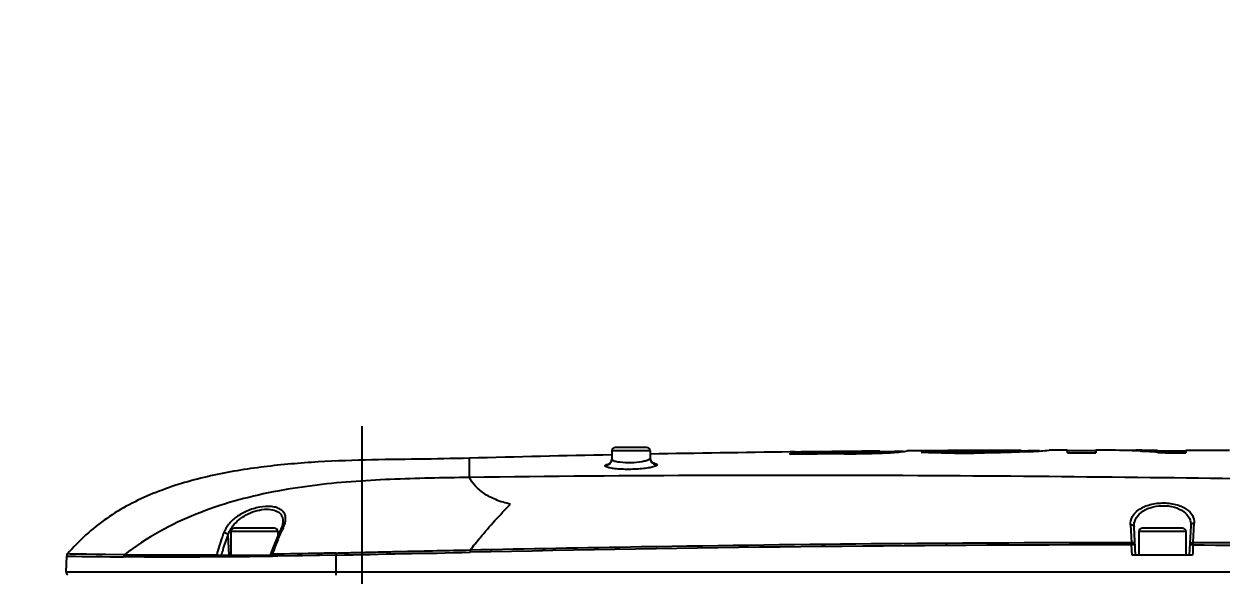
# Model space of a CAD drawing. Header units: millimetres. Extents: x 5828 to 6704, y 123 to 421.
# Drawn here: x 6551.18 to 6560.08, y 225.3 to 229.4 of the extents above; entities that cross this region are included whole.
import ezdxf

# ---------------------------------------------------------------- set-up
doc = ezdxf.new("R2010")
doc.units = ezdxf.units.MM
for name, color, linetype in [('外形图', 7, 'Continuous'), ('尺寸标注', 7, 'Continuous'), ('运动范围', 7, 'Continuous')]:
    doc.layers.add(name, color=color, linetype=linetype)
doc.styles.add('微软雅黑', font='msyh.ttc', dxfattribs={"height": 1.5})
doc.dimstyles.new('尺寸标注_1_20比例', dxfattribs={"dimtxt": 1.5, "dimasz": 1.25, "dimexe": 0.5, "dimexo": 0.4, "dimgap": 0.5, "dimtad": 1, "dimdec": 1, "dimlfac": 20, "dimdsep": 46, "dimtxsty": '微软雅黑', "dimcen": 0.09, "dimadec": 0, "dimazin": 0, "dimtp": 0.01, "dimtm": 0.01, "dimtfac": 1, "dimtdec": 1, "dimtofl": 0, "dimtmove": 0, "dimatfit": 3, "dimfxl": 1, "dimtolj": 1, "dimarcsym": 0})

# ---------------------------------------------------------------- blocks, each defined once
blk = doc.blocks.new('*D819')
at = {"layer": 'Defpoints', "color": 0}
for p in [(6584.3508, 234.274), (6633.6855, 232.4599), (6518.5475, 222.8994), (6579.4437, 222.8994), (6638.115, 222.8994)]:
    blk.add_point(p, dxfattribs=at)
at = {"layer": '尺寸标注', "color": 0, "lineweight": -2}
blk.add_arc((6579.4437, 222.8994), 12.3879, 15.78003, 174.21614, dxfattribs=at)
at = {"layer": '尺寸标注', "color": 0}
for points in [[(6591.1616, 226.2217), (6591.5678, 226.3147), (6591.6435, 225.0497)], [(6566.9107, 224.1583), (6567.3268, 224.1373), (6567.0557, 222.8994)]]:
    blk.add_solid(points, dxfattribs=at)
at = {"layer": '尺寸标注', "color": 0, "insert": (6578.253, 236.5144), "char_height": 1.5, "attachment_point": 5, "rotation": 4.99809, "style": '微软雅黑'}
blk.add_mtext('\\A1;-\\A1;170%%d', dxfattribs=at)

msp = doc.modelspace()

# ---------------------------------------------------------------- linework, layer by layer
at = {"layer": '外形图'}
msp.add_line((6553.6937, 226.4084), (6553.6937, 219.1081), dxfattribs=at)
at = {"layer": '外形图', "color": 7, "linetype": 'Continuous'}
for p, q in [((6555.5511, 226.2248), (6555.55, 226.1623)), ((6555.8362, 226.2248), (6555.5511, 226.2248)), ((6555.8112, 226.2494), (6555.5761, 226.2494)), ((6555.8362, 226.2248), (6555.8372, 226.1697)), ((6556.9121, 226.2166), (6556.8775, 226.2161)), ((6556.8777, 226.2086), (6557.2728, 226.2128)), ((6556.8777, 226.1983), (6556.8777, 226.2086)), ((6557.2728, 226.2078), (6556.8777, 226.2036)), ((6557.2774, 226.2026), (6556.8777, 226.1983)), ((6557.2773, 226.2129), (6557.2726, 226.2128)), ((6557.2728, 226.2078), (6557.2728, 226.2128)), ((6557.2774, 226.2079), (6557.2728, 226.2078)), ((6557.4877, 226.2125), (6557.4877, 226.2175)), ((6557.5435, 226.2172), (6557.5435, 226.2222)), ((6557.8556, 226.225), (6557.7463, 226.2243)), ((6557.7463, 226.2243), (6557.7463, 226.2243)), ((6557.7463, 226.2243), (6557.7463, 226.2243)), ((6557.8556, 226.2158), (6557.8509, 226.2155)), ((6557.8509, 226.2155), (6557.8556, 226.2153)), ((6557.9913, 226.2169), (6557.9913, 226.2219)), ((6557.9959, 226.2217), (6557.9913, 226.2219)), ((6557.9913, 226.2169), (6557.9959, 226.2167)), ((6557.9959, 226.2167), (6557.9959, 226.2217)), ((6558.2427, 226.2142), (6558.2427, 226.2192)), ((6558.496, 226.2189), (6558.496, 226.2239)), ((6558.5949, 226.2283), (6558.5839, 226.2277)), ((6558.5949, 226.2233), (6558.5839, 226.2227)), ((6558.5949, 226.2233), (6558.5949, 226.2283)), ((6558.5949, 226.2283), (6558.5949, 226.2283)), ((6558.5949, 226.2233), (6558.5949, 226.2232)), ((6558.7842, 226.2273), (6558.8016, 226.2287)), ((6558.8016, 226.2287), (6558.8015, 226.2287)), ((6558.9385, 226.2109), (6558.9385, 226.2288)), ((6559.1482, 226.2239), (6559.0782, 226.2239)), ((6559.1482, 226.2289), (6559.1482, 226.211)), ((6559.2324, 226.2289), (6559.1482, 226.2289)), ((6559.4798, 226.2236), (6559.445, 226.2237)), ((6559.4797, 226.2224), (6559.4866, 226.222)), ((6559.4797, 226.2223), (6559.4866, 226.222)), ((6559.6076, 226.2139), (6559.6136, 226.2135)), ((6559.6076, 226.2139), (6559.6136, 226.2135)), ((6559.6082, 226.2217), (6559.6082, 226.2267)), ((6559.704, 226.2232), (6559.6082, 226.2234)), ((6559.704, 226.2232), (6559.678, 226.2232)), ((6559.8179, 226.2278), (6559.8179, 226.21)), ((6554.4937, 226.0266), (6554.4937, 226.1699)), ((6555.5517, 226.1951), (6555.5494, 226.195)), ((6555.5517, 226.1946), (6555.5494, 226.1946)), ((6553.1065, 225.6953), (6553.1065, 225.6953)), ((6559.4073, 225.6756), (6559.4141, 225.5439)), ((6559.8551, 225.6672), (6559.8437, 225.4494)), ((6559.8721, 225.5431), (6559.8796, 225.6865)), ((6552.7057, 225.4494), (6552.6983, 225.599)), ((6552.7187, 225.6244), (6552.7187, 225.4494)), ((6553.0687, 225.6244), (6552.7187, 225.6244)), ((6553.0437, 225.6494), (6552.7437, 225.6494)), ((6553.0687, 225.6244), (6553.0687, 225.5931)), ((6553.0916, 225.6435), (6553.0916, 225.6435)), ((6559.4437, 225.4494), (6559.4328, 225.6565)), ((6559.4687, 225.6244), (6559.4687, 225.4494)), ((6559.8187, 225.6244), (6559.4687, 225.6244)), ((6559.7937, 225.6494), (6559.4937, 225.6494)), ((6559.8187, 225.6244), (6559.8187, 225.4494)), ((6553.036, 225.5134), (6553.0123, 225.4494)), ((6559.4177, 225.4494), (6559.4137, 225.5257)), ((6551.4939, 225.3254), (6551.499, 225.4428)), ((6551.499, 225.4428), (6551.5124, 225.4425)), ((6551.9277, 225.4527), (6551.5049, 225.4578)), ((6551.7177, 225.4549), (6551.5251, 225.4576)), ((6551.9277, 225.4527), (6551.7177, 225.4549)), ((6552.7229, 225.4368), (6552.6117, 225.4361)), ((6552.613, 225.4494), (6553.028, 225.4494)), ((6552.7229, 225.4368), (6552.613, 225.4361)), ((6553.027, 225.4402), (6553.0113, 225.44)), ((6553.5024, 225.4498), (6553.068, 225.441)), ((6553.5024, 225.4498), (6553.1284, 225.4422)), ((6553.5019, 225.3254), (6553.5024, 225.4498)), ((6559.8677, 225.4494), (6559.4177, 225.4494)), ((6551.4939, 225.3254), (6565.2192, 225.3254))]:
    msp.add_line(p, q, dxfattribs=at)
for points in [[(6555.55, 226.1622), (6555.5498, 226.1592), (6555.5436, 226.1397), (6555.5336, 226.1284), (6555.5298, 226.126)], [(6555.8559, 226.1333), (6555.859, 226.1324), (6555.8541, 226.1354), (6555.8434, 226.1474), (6555.8372, 226.1697)], [(6553.1065, 225.6953), (6553.0998, 225.6635), (6553.0916, 225.6435)], [(6553.0916, 225.6435), (6553.0688, 225.5935), (6553.036, 225.5134)]]:
    msp.add_lwpolyline(points, dxfattribs=at)
for centre, radius, start, end in [((6555.5761, 226.2244), 0.025, 90, 179), ((6555.8112, 226.2244), 0.025, 1, 90), ((6558.7754, 64.9923), 161.235, 90.674451, 91.044346), ((6558.9273, 52.6928), 173.5348, 90.544798, 90.665373), ((6557.1166, 242.7926), 16.5805, 270.55539, 270.69076), ((6557.1168, 242.7417), 16.5346, 270.55659, 270.69213), ((6557.4274, 227.4637), 1.2527, 272.75984, 273.41242), ((6558.9392, 51.8071), 174.4162, 90.401512, 90.458558), ((6559.0613, 35.2499), 190.9789, 90.245608, 90.361735), ((6558.2827, 218.2018), 8.0254, 92.08083, 93.05051), ((6558.205, 234.102), 7.8944, 267.46335, 270.27367), ((6558.2827, 218.2008), 8.0213, 92.08199, 92.68547), ((6558.2008, 234.2705), 8.0514, 268.5416, 270.29834), ((6558.2007, 234.2573), 8.0432, 268.54113, 270.29966), ((6558.2246, 234.1456), 7.9264, 270.13068, 271.96196), ((6558.2244, 234.142), 7.9278, 270.13238, 271.96334), ((6558.2379, 233.1994), 6.9803, 272.11944, 272.84147), ((6558.2391, 233.1607), 6.9466, 272.11935, 272.84478), ((6559.0854, 30.9984), 195.2255, 90.104083, 90.143962), ((6559.0851, 31.0946), 195.1294, 90.10391, 90.143941), ((6558.1922, 234.3359), 8.1302, 273.19555, 273.37642), ((6558.2401, 233.5479), 7.3407, 273.36565, 274.2505), ((6559.2299, 221.4503), 4.7786, 87.00374, 89.97047), ((6559.472, 221.4099), 4.8187, 89.90769, 91.35991), ((6559.2293, 221.4377), 4.7912, 85.47111, 86.92145), ((6558.4373, 82.661), 143.563, 91.152641, 91.57409), ((6555.5886, 225.8725), 0.2622, 101.62219, 102.10461), ((6555.8864, 226.1706), 0.0492, 207.49544, 210.72781), ((6555.8086, 225.8687), 0.2705, 79.91533, 81.14749), ((6552.9523, 225.7274), 0.1747, 347.67427, 349.56477), ((6553.2158, 223.7818), 2.1097, 119.08514, 127.62727), ((6552.7437, 225.6244), 0.025, 90, 180), ((6553.0437, 225.6244), 0.025, 0, 90), ((6553.5317, 225.4339), 0.4757, 152.68815, 154.47686), ((6559.4937, 225.6244), 0.025, 90, 180), ((6559.7937, 225.6244), 0.025, 0, 90), ((6559.5727, -6.2481), 231.7739, 90.039295, 91.25437), ((6552.1593, 254.7072), 29.2719, 268.73359, 269.5354), ((6552.3194, 265.2644), 39.8137, 269.43635, 270.42385), ((6551.5189, 225.3244), 0.025, 177.58208, 239.19401)]:
    msp.add_arc(centre, radius, start, end, dxfattribs=at)
for points, knots in [([(6557.2772, 226.2026), (6557.2991, 226.2028), (6557.3852, 226.2038), (6557.4714, 226.2052), (6557.5356, 226.2074)], [0, 0, 0, 0, 0.254039, 1, 1, 1, 1]), ([(6557.4877, 226.2175), (6557.4758, 226.2169), (6557.4187, 226.2147), (6557.3616, 226.2138), (6557.3165, 226.2133)], [0, 0, 0, 0, 0.2098, 1, 1, 1, 1]), ([(6557.4877, 226.2125), (6557.4758, 226.2119), (6557.4187, 226.2097), (6557.3616, 226.2088), (6557.3165, 226.2083)], [0, 0, 0, 0, 0.2098, 1, 1, 1, 1]), ([(6557.5435, 226.2222), (6557.5389, 226.2211), (6557.5202, 226.2195), (6557.5016, 226.2181), (6557.4877, 226.2175)], [0, 0, 0, 0, 0.253467, 1, 1, 1, 1]), ([(6557.5435, 226.2172), (6557.5398, 226.2163), (6557.5259, 226.215), (6557.5121, 226.2138), (6557.502, 226.2132)], [0, 0, 0, 0, 0.270004, 1, 1, 1, 1]), ([(6557.5356, 226.2074), (6557.5734, 226.2086), (6557.6331, 226.2111), (6557.6926, 226.216), (6557.7142, 226.2187)], [0, 0, 0, 0, 0.634032, 1, 1, 1, 1]), ([(6557.7142, 226.2187), (6557.7188, 226.2192), (6557.7291, 226.2207), (6557.7395, 226.2223), (6557.7453, 226.2239)], [0, 0, 0, 0, 0.433762, 1, 1, 1, 1]), ([(6557.7453, 226.2239), (6557.7455, 226.224), (6557.7458, 226.2241), (6557.7463, 226.2242), (6557.7463, 226.2243)], [0, 0, 0, 0, 0.753087, 1, 1, 1, 1]), ([(6558.6454, 226.2183), (6558.6167, 226.2168), (6558.4825, 226.2105), (6558.3482, 226.2081), (6558.2427, 226.2077)], [0, 0, 0, 0, 0.214242, 1, 1, 1, 1]), ([(6559.6082, 226.2267), (6559.5975, 226.227), (6559.5708, 226.2284), (6559.5279, 226.2277), (6559.4958, 226.2286), (6559.4798, 226.2286)], [0, 0, 0, 0, 0.250069, 0.625022, 1, 1, 1, 1]), ([(6559.4798, 226.2236), (6559.4905, 226.2236), (6559.5172, 226.2228), (6559.5601, 226.2236), (6559.5922, 226.2222), (6559.6082, 226.2217)], [0, 0, 0, 0, 0.249988, 0.624949, 1, 1, 1, 1]), ([(6559.6136, 226.2135), (6559.6196, 226.213), (6559.6497, 226.211), (6559.6799, 226.2104), (6559.704, 226.2104)], [0, 0, 0, 0, 0.200355, 1, 1, 1, 1]), ([(6554.4937, 226.1699), (6554.3665, 226.1664), (6554.1082, 226.1623), (6553.7162, 226.1578), (6553.3169, 226.1423), (6552.9155, 226.1049), (6552.5194, 226.035), (6552.1385, 225.9186), (6551.7863, 225.7359), (6551.5899, 225.558), (6551.5049, 225.4578)], [0, 0, 0, 0, 0.120588, 0.244886, 0.371583, 0.499299, 0.626802, 0.752327, 0.875495, 1, 1, 1, 1]), ([(6555.55, 226.1623), (6555.5498, 226.1499), (6555.5391, 226.1243), (6555.5135, 226.1139), (6555.501, 226.1137)], [0, 0, 0, 0, 0.49808, 1, 1, 1, 1]), ([(6555.501, 226.1137), (6555.501, 226.1144), (6555.5025, 226.1187), (6555.5071, 226.1206), (6555.5103, 226.1221)], [0, 0, 0, 0, 0.171528, 1, 1, 1, 1]), ([(6555.5104, 226.105), (6555.509, 226.1056), (6555.5053, 226.1074), (6555.501, 226.1108), (6555.501, 226.1137)], [0, 0, 0, 0, 0.355014, 1, 1, 1, 1]), ([(6555.5103, 226.1221), (6555.5118, 226.1228), (6555.5194, 226.1257), (6555.5273, 226.1276), (6555.5336, 226.129)], [0, 0, 0, 0, 0.201547, 1, 1, 1, 1]), ([(6555.5587, 226.1525), (6555.5574, 226.1532), (6555.5537, 226.1554), (6555.5499, 226.1593), (6555.55, 226.1623)], [0, 0, 0, 0, 0.33748, 1, 1, 1, 1]), ([(6555.8284, 226.1595), (6555.822, 226.1557), (6555.8047, 226.1495), (6555.76, 226.1395), (6555.6939, 226.134), (6555.6277, 226.136), (6555.5827, 226.1437), (6555.5652, 226.149), (6555.5587, 226.1525)], [0, 0, 0, 0, 0.081776, 0.198784, 0.500718, 0.802751, 0.919311, 1, 1, 1, 1]), ([(6555.8372, 226.1697), (6555.8372, 226.1688), (6555.836, 226.1642), (6555.8317, 226.1614), (6555.8284, 226.1595)], [0, 0, 0, 0, 0.184699, 1, 1, 1, 1]), ([(6555.8559, 226.1351), (6555.864, 226.1336), (6555.8744, 226.1319), (6555.888, 226.1248), (6555.8881, 226.1211)], [0, 0, 0, 0, 0.687252, 1, 1, 1, 1]), ([(6555.8881, 226.1211), (6555.8881, 226.1182), (6555.8798, 226.1116), (6555.872, 226.1091), (6555.8664, 226.1073)], [0, 0, 0, 0, 0.332129, 1, 1, 1, 1]), ([(6554.4937, 226.0266), (6554.3947, 226.0252), (6554.1981, 226.022), (6553.8075, 226.0108), (6553.4182, 225.9833), (6553.0314, 225.9222), (6552.6454, 225.832), (6552.3642, 225.7224), (6552.1902, 225.6255)], [0, 0, 0, 0, 0.125759, 0.249836, 0.496435, 0.620981, 0.746991, 1, 1, 1, 1]), ([(6566.4937, 225.7459), (6565.5779, 225.8358), (6564.2045, 225.9218), (6562.3678, 225.9805), (6560.9723, 226.0068), (6559.5295, 226.0263), (6557.3647, 226.0465), (6555.678, 226.0432), (6554.4937, 226.0266)], [0, 0, 0, 0, 0.229904, 0.343574, 0.459126, 0.578614, 0.704076, 1, 1, 1, 1]), ([(6554.7986, 225.8279), (6554.7608, 225.8358), (6554.6908, 225.8569), (6554.5806, 225.9147), (6554.5148, 225.9787), (6554.4937, 226.0266)], [0, 0, 0, 0, 0.3096, 0.580118, 1, 1, 1, 1]), ([(6555.8664, 226.1073), (6555.8557, 226.1039), (6555.8297, 226.0983), (6555.7673, 226.0897), (6555.697, 226.0862), (6555.6255, 226.0875), (6555.5776, 226.0909), (6555.5398, 226.0963), (6555.5184, 226.1014), (6555.5104, 226.105)], [0, 0, 0, 0, 0.09446, 0.220739, 0.526502, 0.680573, 0.817874, 0.927115, 1, 1, 1, 1]), ([(6553.1242, 225.6958), (6553.1274, 225.7131), (6553.1284, 225.7411), (6553.1103, 225.7725), (6553.0881, 225.7912), (6553.0577, 225.8042), (6553.0049, 225.814), (6552.9288, 225.8083), (6552.8396, 225.7809), (6552.7606, 225.7371), (6552.7011, 225.6821), (6552.6744, 225.6387), (6552.6665, 225.6169)], [0, 0, 0, 0, 0.087607, 0.129722, 0.175673, 0.229142, 0.291927, 0.440912, 0.601657, 0.752514, 0.884887, 1, 1, 1, 1]), ([(6552.7347, 225.6662), (6552.7607, 225.6998), (6552.8143, 225.7426), (6552.8969, 225.7779), (6552.9638, 225.7922), (6553.0251, 225.7909), (6553.0745, 225.773), (6553.104, 225.7374), (6553.1073, 225.709), (6553.1065, 225.6953)], [0, 0, 0, 0, 0.27549, 0.429342, 0.581271, 0.715477, 0.822756, 0.911165, 1, 1, 1, 1]), ([(6554.4992, 225.488), (6554.5229, 225.5185), (6554.6171, 225.6366), (6554.7186, 225.749), (6554.7985, 225.8279)], [0, 0, 0, 0, 0.256407, 1, 1, 1, 1]), ([(6559.4073, 225.6756), (6559.4063, 225.6955), (6559.4159, 225.7394), (6559.4668, 225.7926), (6559.5456, 225.8277), (6559.6416, 225.8413), (6559.738, 225.8315), (6559.8181, 225.8001), (6559.8708, 225.7493), (6559.8806, 225.7059), (6559.8796, 225.6865)], [0, 0, 0, 0, 0.095181, 0.203769, 0.340147, 0.501297, 0.663004, 0.799674, 0.906793, 1, 1, 1, 1]), ([(6559.4328, 225.6565), (6559.4318, 225.676), (6559.4395, 225.7183), (6559.484, 225.7717), (6559.5551, 225.8073), (6559.6419, 225.8211), (6559.7293, 225.8112), (6559.8017, 225.7792), (6559.8481, 225.7281), (6559.8561, 225.6863), (6559.8551, 225.6672)], [0, 0, 0, 0, 0.100721, 0.211282, 0.345293, 0.501559, 0.658209, 0.792245, 0.901215, 1, 1, 1, 1]), ([(6553.109, 225.6522), (6553.1108, 225.6554), (6553.1168, 225.6675), (6553.1209, 225.6804), (6553.123, 225.6901)], [0, 0, 0, 0, 0.2658, 1, 1, 1, 1]), ([(6559.4073, 225.6756), (6559.4134, 225.6758), (6559.4256, 225.673), (6559.4325, 225.6618), (6559.4328, 225.6565)], [0, 0, 0, 0, 0.534992, 1, 1, 1, 1]), ([(6559.8796, 225.6865), (6559.8737, 225.6865), (6559.862, 225.6834), (6559.8553, 225.6724), (6559.8551, 225.6672)], [0, 0, 0, 0, 0.530757, 1, 1, 1, 1]), ([(6552.6665, 225.6169), (6552.6617, 225.604), (6552.6421, 225.5496), (6552.6254, 225.4943), (6552.6139, 225.4518)], [0, 0, 0, 0, 0.238548, 1, 1, 1, 1]), ([(6552.6501, 225.4494), (6552.6538, 225.4625), (6552.6682, 225.5129), (6552.6847, 225.5627), (6552.6984, 225.5989)], [0, 0, 0, 0, 0.260699, 1, 1, 1, 1]), ([(6552.6665, 225.6169), (6552.6692, 225.6172), (6552.6789, 225.6171), (6552.6885, 225.6124), (6552.6933, 225.6073)], [0, 0, 0, 0, 0.276706, 1, 1, 1, 1]), ([(6552.6983, 225.599), (6552.6993, 225.6019), (6552.7036, 225.6139), (6552.709, 225.6255), (6552.7136, 225.6339)], [0, 0, 0, 0, 0.244985, 1, 1, 1, 1]), ([(6552.7136, 225.6339), (6552.7151, 225.6367), (6552.7215, 225.6479), (6552.7288, 225.6585), (6552.7347, 225.6662)], [0, 0, 0, 0, 0.244307, 1, 1, 1, 1]), ([(6553.0293, 225.4557), (6553.0351, 225.4718), (6553.0466, 225.5038), (6553.0648, 225.5505), (6553.0833, 225.5954), (6553.0957, 225.6248), (6553.1024, 225.6389)], [0, 0, 0, 0, 0.261272, 0.515624, 0.761965, 1, 1, 1, 1]), ([(6553.109, 225.6522), (6553.1052, 225.6523), (6553.0981, 225.6512), (6553.0929, 225.6462), (6553.0916, 225.6435)], [0, 0, 0, 0, 0.568699, 1, 1, 1, 1]), ([(6554.4992, 225.4884), (6554.9225, 225.4973), (6556.5607, 225.5283), (6558.1991, 225.5441), (6559.4141, 225.5435)], [0, 0, 0, 0, 0.258451, 1, 1, 1, 1]), ([(6559.4141, 225.5439), (6559.414, 225.5427), (6559.4138, 225.5367), (6559.4137, 225.5308), (6559.4137, 225.5261)], [0, 0, 0, 0, 0.204988, 1, 1, 1, 1]), ([(6559.4396, 225.5259), (6559.4396, 225.5261), (6559.4386, 225.5261), (6559.4374, 225.5263), (6559.4349, 225.5263), (6559.4303, 225.5264), (6559.4231, 225.5262), (6559.417, 225.5259), (6559.4137, 225.5257)], [0, 0, 0, 0, 0.021547, 0.079314, 0.172089, 0.296637, 0.621502, 1, 1, 1, 1]), ([(6559.4141, 225.5439), (6559.4202, 225.5441), (6559.4321, 225.5417), (6559.4394, 225.531), (6559.4396, 225.5259)], [0, 0, 0, 0, 0.544734, 1, 1, 1, 1]), ([(6559.8721, 225.5431), (6559.8662, 225.5432), (6559.8548, 225.5405), (6559.8479, 225.5301), (6559.8476, 225.5251)], [0, 0, 0, 0, 0.543776, 1, 1, 1, 1]), ([(6559.8704, 225.525), (6559.8674, 225.5252), (6559.8621, 225.5254), (6559.8557, 225.5255), (6559.8517, 225.5255), (6559.8495, 225.5255), (6559.8485, 225.5253), (6559.8476, 225.5253), (6559.8476, 225.5251)], [0, 0, 0, 0, 0.387525, 0.710248, 0.832553, 0.923066, 0.97916, 1, 1, 1, 1]), ([(6559.8717, 225.5253), (6559.8717, 225.527), (6559.8718, 225.5329), (6559.8719, 225.5389), (6559.8721, 225.5431)], [0, 0, 0, 0, 0.284262, 1, 1, 1, 1]), ([(6559.8717, 225.525), (6560.3178, 225.5238), (6561.21, 225.5165), (6562.3252, 225.4988), (6563.2173, 225.4741), (6563.886, 225.4456), (6564.5541, 225.402), (6564.9979, 225.3538), (6565.2192, 225.3254)], [0, 0, 0, 0, 0.249941, 0.499933, 0.624942, 0.749958, 0.874978, 1, 1, 1, 1]), ([(6559.8721, 225.5433), (6560.3877, 225.5417), (6561.3758, 225.5331), (6562.7885, 225.5082), (6564.0574, 225.4611), (6564.8526, 225.3931), (6565.2217, 225.3431)], [0, 0, 0, 0, 0.288797, 0.553477, 0.791345, 1, 1, 1, 1]), ([(6552.6117, 225.4361), (6552.5464, 225.4357), (6552.3165, 225.4343), (6552.0866, 225.4349), (6551.922, 225.4363)], [0, 0, 0, 0, 0.284082, 1, 1, 1, 1]), ([(6553.0113, 225.44), (6552.9868, 225.4395), (6552.8906, 225.4379), (6552.7945, 225.4372), (6552.7229, 225.4368)], [0, 0, 0, 0, 0.255347, 1, 1, 1, 1]), ([(6553.0293, 225.4556), (6553.0279, 225.4557), (6553.0233, 225.4556), (6553.0186, 225.4544), (6553.016, 225.4527)], [0, 0, 0, 0, 0.299624, 1, 1, 1, 1]), ([(6553.5024, 225.4648), (6553.4624, 225.464), (6553.3047, 225.4607), (6553.147, 225.4583), (6553.0293, 225.4557)], [0, 0, 0, 0, 0.253747, 1, 1, 1, 1]), ([(6553.5024, 225.4648), (6553.5024, 225.4637), (6553.5022, 225.4587), (6553.5023, 225.4537), (6553.5024, 225.4498)], [0, 0, 0, 0, 0.222429, 1, 1, 1, 1]), ([(6553.5024, 225.4648), (6553.5439, 225.4663), (6553.627, 225.4679), (6553.7515, 225.4709), (6553.8761, 225.4743), (6554.1253, 225.48), (6554.333, 225.4844), (6554.4992, 225.488)], [0, 0, 0, 0, 0.124957, 0.249939, 0.374933, 0.499933, 1, 1, 1, 1]), ([(6554.4992, 225.488), (6554.4991, 225.4867), (6554.4988, 225.4808), (6554.4988, 225.4749), (6554.4989, 225.4702)], [0, 0, 0, 0, 0.207958, 1, 1, 1, 1]), ([(6553.5022, 225.3115), (6553.5022, 225.3126), (6553.502, 225.3173), (6553.5019, 225.3219), (6553.5019, 225.3254)], [0, 0, 0, 0, 0.234685, 1, 1, 1, 1]), ([(6553.5041, 225.2994), (6553.5038, 225.2994), (6553.5034, 225.3009), (6553.5029, 225.3029), (6553.5025, 225.3069), (6553.5023, 225.3099), (6553.5022, 225.3115)], [0, 0, 0, 0, 0.08048, 0.279595, 0.592239, 1, 1, 1, 1])]:
    msp.add_open_spline(points, degree=3, knots=knots, dxfattribs=at)
for points in [[(6557.5435, 226.2222), (6557.4547, 226.2214), (6557.366, 226.2207), (6557.2773, 226.2198)], [(6558.5949, 226.2283), (6558.4775, 226.228), (6558.3601, 226.2276), (6558.2426, 226.2271)], [(6558.9385, 226.2288), (6558.8929, 226.2288), (6558.8472, 226.2287), (6558.8016, 226.2287)], [(6559.0782, 226.2239), (6559.0316, 226.2239), (6558.9851, 226.2239), (6558.9385, 226.2238)], [(6558.9385, 226.2109), (6559.0084, 226.211), (6559.0783, 226.211), (6559.1482, 226.211)], [(6559.8179, 226.2228), (6559.7799, 226.2229), (6559.742, 226.2231), (6559.704, 226.2232)], [(6559.704, 226.2104), (6559.7419, 226.2103), (6559.7799, 226.2102), (6559.8179, 226.21)], [(6560.1417, 226.2266), (6560.0338, 226.2271), (6559.9258, 226.2275), (6559.8179, 226.2278)], [(6555.8372, 226.1697), (6555.8373, 226.1622), (6555.8393, 226.1546), (6555.8427, 226.1479)], [(6555.8441, 226.1455), (6555.8495, 226.1363), (6555.8584, 226.1287), (6555.8683, 226.1247)], [(6555.8683, 226.1247), (6555.8745, 226.1222), (6555.8814, 226.121), (6555.8881, 226.1211)], [(6552.6933, 225.6073), (6552.6955, 225.6049), (6552.6973, 225.602), (6552.6983, 225.599)], [(6559.8704, 225.525), (6559.871, 225.4998), (6559.8691, 225.4746), (6559.8677, 225.4494)], [(6551.5049, 225.4579), (6551.5014, 225.4537), (6551.4992, 225.4482), (6551.499, 225.4428)], [(6551.9277, 225.4527), (6551.9241, 225.4481), (6551.9222, 225.4421), (6551.922, 225.4363)], [(6552.6139, 225.4518), (6552.6136, 225.451), (6552.6132, 225.4502), (6552.613, 225.4493)], [(6552.6139, 225.4518), (6552.6178, 225.4523), (6552.6219, 225.452), (6552.6257, 225.4512)], [(6553.016, 225.4527), (6553.0147, 225.4518), (6553.0135, 225.4507), (6553.0126, 225.4494)], [(6553.068, 225.441), (6553.0543, 225.4407), (6553.0407, 225.4405), (6553.027, 225.4402)], [(6553.0293, 225.4557), (6553.0287, 225.4536), (6553.0284, 225.4515), (6553.0281, 225.4494)], [(6553.5024, 225.4498), (6553.8345, 225.4573), (6554.1667, 225.4633), (6554.4989, 225.4702)]]:
    msp.add_open_spline(points, degree=3, dxfattribs=at)
at = {"layer": '运动范围'}
msp.add_arc((6579.472, 222.9006), 55.0498, 10, 349.99357, dxfattribs=at)

# ---------------------------------------------------------------- dimensions: what is measured, and where the dimension line sits
at = {"layer": '尺寸标注'}
dim = msp.add_angular_dim_2l(base=(6584.3508, 234.274), line1=((6518.5475, 222.8994), (6638.115, 222.8994)), line2=((6633.6855, 232.4599), (6579.4437, 222.8994)), text='\\A1;-<>', dimstyle='尺寸标注_1_20比例', override={"dimtxsty": '微软雅黑'}, dxfattribs=at)
dim.commit()
dim.dimension.update_dxf_attribs({"geometry": '*D819', "text_midpoint": (6578.253, 236.5144)})

doc.saveas('drawing.dxf')
